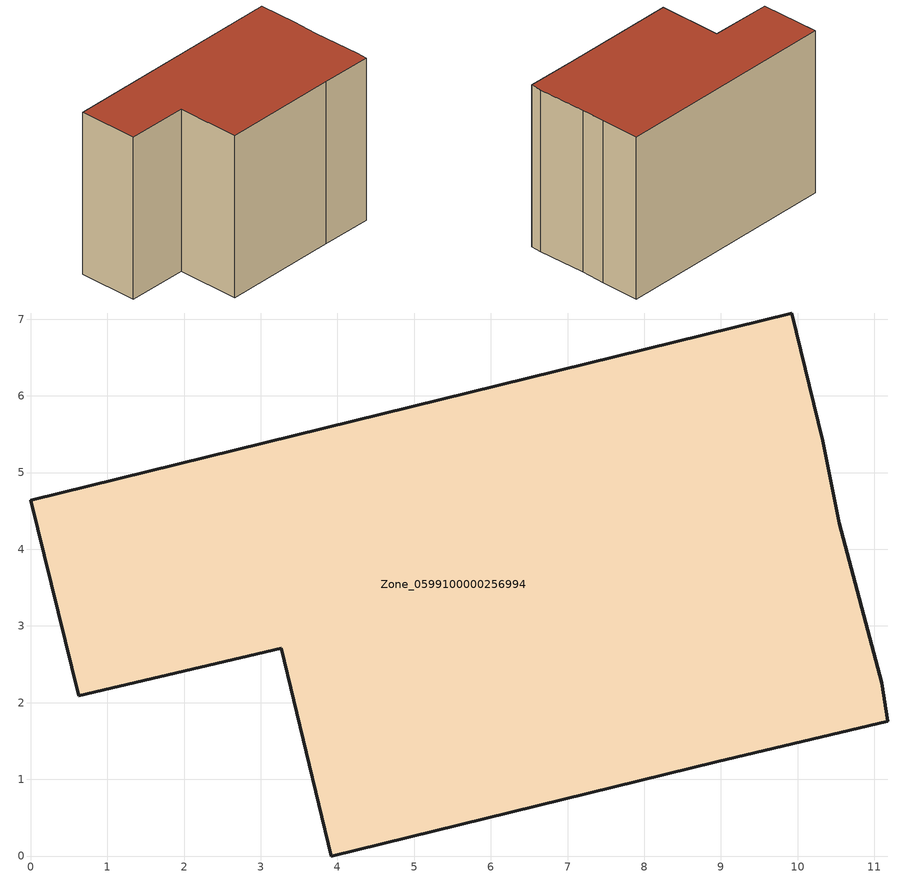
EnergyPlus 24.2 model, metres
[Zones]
Zone_0599100000256994
 floor ground (C_G): 11.1,2.26 11.18,1.76 8.95,1.23 3.92,0 3.27,2.71 0.63,2.09 0,4.64 9.92,7.08 10.33,5.42 10.54,4.34 z3.65
 wall outside (C_F): 9.92,7.08 0,4.64 0.63,2.09 3.27,2.71 3.92,0 8.95,1.23 11.18,1.76 11.1,2.26 10.54,4.34 10.33,5.42 9.92,7.08 z3.65:11.03
 roof outside (C_R): 11.1,2.26 10.54,4.34 10.33,5.42 9.92,7.08 0,4.64 0.63,2.09 3.27,2.71 3.92,0 8.95,1.23 11.18,1.76 z11.03
[BUILDING]
Pand.0599100000256994: North Axis=0; Terrain=City; Loads Convergence Tolerance Value=0.04; Temperature Convergence Tolerance Value=0.4; Solar Distribution=FullExterior; Maximum Number of Warmup Days=25; Minimum Number of Warmup Days=1
[Site:Location]
Rotterdam.The.Hague.AP_ZH_NLD Design_Conditions: Latitude=51.96; Longitude=4.45; Time Zone=1; Elevation=-4.5
[SITE:GROUNDTEMPERATURE:BUILDINGSURFACE]
18, 18, 18, 18, 18, 18, 18, 18, 18, 18, 18, 18
[MATERIAL] Thermal Absorptance=0.9; Solar Absorptance=0.7; Visible Absorptance=0.7
Name | Roughness | Thickness | Conductivity | Density | Specific Heat
G.TI.1946 | MediumSmooth | 0.15 | 1 | 540 | 1210
F.TI.1946 | Rough | 0.3 | 0.857143 | 1920 | 840
R.TI.1946 | MediumRough | 0.2 | 0.1 | 1500 | 1000
[CONSTRUCTION]
C_G: G.TI.1946
C_F: F.TI.1946
C_R: R.TI.1946
[ZONE]
Zone_0599100000256994: Type=1; Multiplier=1; Ceiling Height=Autocalculate; Volume=Autocalculate; Floor Area=autocalculate; Part of Total Floor Area=Yes
[ZONEINFILTRATION:DESIGNFLOWRATE]
Infil_Zone_0599100000256994: Zone or ZoneList or Space or SpaceList=Zone_0599100000256994; Schedule=AlwaysOn; Design Flow Rate Calculation Method=Flow/Area; Flow Rate per Floor Area=0.003; Constant Term Coefficient=1; Temperature Term Coefficient=0; Velocity Term Coefficient=0; Velocity Squared Term Coefficient=0
[HVACTEMPLATE:ZONE:IDEALLOADSAIRSYSTEM]
Zone_0599100000256994: Maximum Heating Supply Air Temperature=50; Minimum Cooling Supply Air Temperature=13; Maximum Heating Supply Air Humidity Ratio=0.0156; Minimum Cooling Supply Air Humidity Ratio=0.0077; Heating Limit=NoLimit; Cooling Limit=NoLimit; Dehumidification Control Type=ConstantSensibleHeatRatio; Cooling Sensible Heat Ratio=0.7; Dehumidification Setpoint=60; Humidification Control Type=None; Humidification Setpoint=30; Outdoor Air Method=None; Outdoor Air Flow Rate per Person=0.00944; Outdoor Air Flow Rate per Zone Floor Area=0; Outdoor Air Flow Rate per Zone=0; Demand Controlled Ventilation Type=None; Outdoor Air Economizer Type=NoEconomizer; Heat Recovery Type=None; Sensible Heat Recovery Effectiveness=0.7; Latent Heat Recovery Effectiveness=0.65
[ZONECONTROL:THERMOSTAT]
ThermostatControl_Zone_0599100000256994: Zone or ZoneList=Zone_0599100000256994; Control Type Schedule=DualSetpointControlType; Control 1=Thermostat_Zone_0599100000256994; Temperature Difference Between Cutout And Setpoint=0
[THERMOSTATSETPOINT:DUALSETPOINT]
Thermostat_Zone_0599100000256994: Heating Setpoint Temperature Schedule=HeatingSetpoint_Zone_0599100000256994; Cooling Setpoint Temperature Schedule=CoolingSetpoint_Zone_0599100000256994
[SCHEDULE:COMPACT]
HeatingSetpoint_Zone_0599100000256994: Through: 12/31, For: AllDays, Until: 24:00, 21
CoolingSetpoint_Zone_0599100000256994: Through: 12/31, For: AllDays, Until: 24:00, 24
DualSetpointControlType: Through: 12/31, For: AllDays, Until: 24:00, 4
AlwaysOn: Through: 12/31, For: AllDays, Until: 24:00, 1
